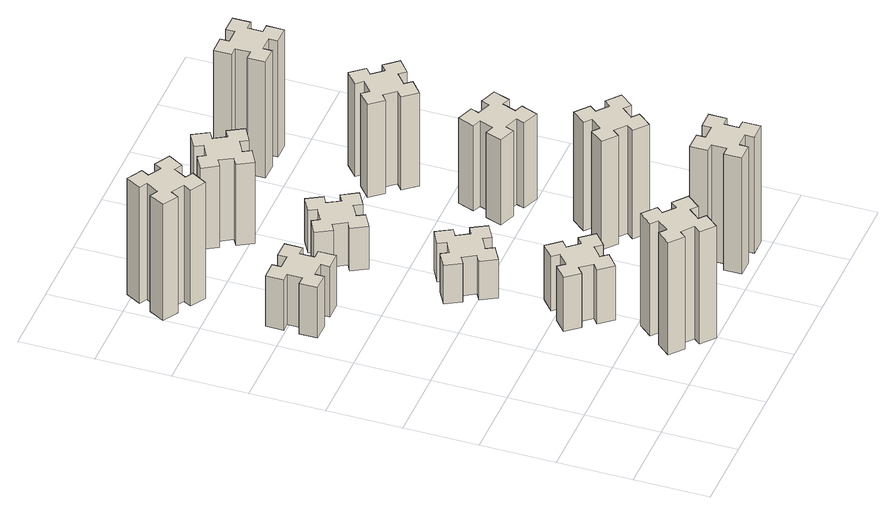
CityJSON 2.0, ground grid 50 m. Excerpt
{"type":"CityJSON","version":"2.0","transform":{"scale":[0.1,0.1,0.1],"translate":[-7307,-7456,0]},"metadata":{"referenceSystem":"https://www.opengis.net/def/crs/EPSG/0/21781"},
"CityObjects":{
"building1":{"type":"Building","attributes":{"class":"1000","function":"1000","usage":"1000","yearOfConstruction":2016,"roofType":"1000","measuredHeight":87,"storeysAboveGround":30,"storeysBelowGround":0},"geometry":[{"type":"Solid","lod":"1","boundaries":[[[[0,1,2,3,4,5,6,7,8,9,10,11,12,13,14,15,16,17,18,19]],[[17,16,20,21]],[[16,15,22,20]],[[15,14,23,22]],[[14,13,24,23]],[[13,12,25,24]],[[12,11,26,25]],[[11,10,27,26]],[[10,9,28,27]],[[9,8,29,28]],[[8,7,30,29]],[[7,6,31,30]],[[6,5,32,31]],[[5,4,33,32]],[[4,3,34,33]],[[3,2,35,34]],[[2,1,36,35]],[[1,0,37,36]],[[0,19,38,37]],[[19,18,39,38]],[[18,17,21,39]],[[24,25,26,27,28,29,30,31,32,33,34,35,36,37,38,39,21,20,22,23]]]]}]},
"building2":{"type":"Building","attributes":{"class":"1000","function":"1000","usage":"1000","yearOfConstruction":2016,"roofType":"1000","measuredHeight":39,"storeysAboveGround":30,"storeysBelowGround":0},"geometry":[{"type":"Solid","lod":"1","boundaries":[[[[40,41,42,43,44,45,46,47,48,49,50,51,52,53,54,55,56,57,58,59]],[[57,56,60,61]],[[56,55,62,60]],[[55,54,63,62]],[[54,53,64,63]],[[53,52,65,64]],[[52,51,66,65]],[[51,50,67,66]],[[50,49,68,67]],[[49,48,69,68]],[[48,47,70,69]],[[47,46,71,70]],[[46,45,72,71]],[[45,44,73,72]],[[44,43,74,73]],[[43,42,75,74]],[[42,41,76,75]],[[41,40,77,76]],[[40,59,78,77]],[[59,58,79,78]],[[58,57,61,79]],[[64,65,66,67,68,69,70,71,72,73,74,75,76,77,78,79,61,60,62,63]]]]}]},
"building3":{"type":"Building","attributes":{"class":"1000","function":"1000","usage":"1000","yearOfConstruction":2016,"roofType":"1000","measuredHeight":90,"storeysAboveGround":30,"storeysBelowGround":0},"geometry":[{"type":"Solid","lod":"1","boundaries":[[[[80,81,82,83,84,85,86,87,88,89,90,91,92,93,94,95,96,97,98,99]],[[97,96,100,101]],[[96,95,102,100]],[[95,94,103,102]],[[94,93,104,103]],[[93,92,105,104]],[[92,91,106,105]],[[91,90,107,106]],[[90,89,108,107]],[[89,88,109,108]],[[88,87,110,109]],[[87,86,111,110]],[[86,85,112,111]],[[85,84,113,112]],[[84,83,114,113]],[[83,82,115,114]],[[82,81,116,115]],[[81,80,117,116]],[[80,99,118,117]],[[99,98,119,118]],[[98,97,101,119]],[[104,105,106,107,108,109,110,111,112,113,114,115,116,117,118,119,101,100,102,103]]]]}]},
"building4":{"type":"Building","attributes":{"class":"1000","function":"1000","usage":"1000","yearOfConstruction":2016,"roofType":"1000","measuredHeight":42,"storeysAboveGround":30,"storeysBelowGround":0},"geometry":[{"type":"Solid","lod":"1","boundaries":[[[[120,121,122,123,124,125,126,127,128,129,130,131,132,133,134,135,136,137,138,139]],[[137,136,140,141]],[[136,135,142,140]],[[135,134,143,142]],[[134,133,144,143]],[[133,132,145,144]],[[132,131,146,145]],[[131,130,147,146]],[[130,129,148,147]],[[129,128,149,148]],[[128,127,150,149]],[[127,126,151,150]],[[126,125,152,151]],[[125,124,153,152]],[[124,123,154,153]],[[123,122,155,154]],[[122,121,156,155]],[[121,120,157,156]],[[120,139,158,157]],[[139,138,159,158]],[[138,137,141,159]],[[144,145,146,147,148,149,150,151,152,153,154,155,156,157,158,159,141,140,142,143]]]]}]},
"building5":{"type":"Building","attributes":{"class":"1000","function":"1000","usage":"1000","yearOfConstruction":2016,"roofType":"1000","measuredHeight":30,"storeysAboveGround":30,"storeysBelowGround":0},"geometry":[{"type":"Solid","lod":"1","boundaries":[[[[160,161,162,163,164,165,166,167,168,169,170,171,172,173,174,175,176,177,178,179]],[[177,176,180,181]],[[176,175,182,180]],[[175,174,183,182]],[[174,173,184,183]],[[173,172,185,184]],[[172,171,186,185]],[[171,170,187,186]],[[170,169,188,187]],[[169,168,189,188]],[[168,167,190,189]],[[167,166,191,190]],[[166,165,192,191]],[[165,164,193,192]],[[164,163,194,193]],[[163,162,195,194]],[[162,161,196,195]],[[161,160,197,196]],[[160,179,198,197]],[[179,178,199,198]],[[178,177,181,199]],[[184,185,186,187,188,189,190,191,192,193,194,195,196,197,198,199,181,180,182,183]]]]}]},
"building6":{"type":"Building","attributes":{"class":"1000","function":"1000","usage":"1000","yearOfConstruction":2016,"roofType":"1000","measuredHeight":33,"storeysAboveGround":30,"storeysBelowGround":0},"geometry":[{"type":"Solid","lod":"1","boundaries":[[[[200,201,202,203,204,205,206,207,208,209,210,211,212,213,214,215,216,217,218,219]],[[217,216,220,221]],[[216,215,222,220]],[[215,214,223,222]],[[214,213,224,223]],[[213,212,225,224]],[[212,211,226,225]],[[211,210,227,226]],[[210,209,228,227]],[[209,208,229,228]],[[208,207,230,229]],[[207,206,231,230]],[[206,205,232,231]],[[205,204,233,232]],[[204,203,234,233]],[[203,202,235,234]],[[202,201,236,235]],[[201,200,237,236]],[[200,219,238,237]],[[219,218,239,238]],[[218,217,221,239]],[[224,225,226,227,228,229,230,231,232,233,234,235,236,237,238,239,221,220,222,223]]]]}]},
"building7":{"type":"Building","attributes":{"class":"1000","function":"1000","usage":"1000","yearOfConstruction":2016,"roofType":"1000","measuredHeight":90,"storeysAboveGround":30,"storeysBelowGround":0},"geometry":[{"type":"Solid","lod":"1","boundaries":[[[[240,241,242,243,244,245,246,247,248,249,250,251,252,253,254,255,256,257,258,259]],[[257,256,260,261]],[[256,255,262,260]],[[255,254,263,262]],[[254,253,264,263]],[[253,252,265,264]],[[252,251,266,265]],[[251,250,267,266]],[[250,249,268,267]],[[249,248,269,268]],[[248,247,270,269]],[[247,246,271,270]],[[246,245,272,271]],[[245,244,273,272]],[[244,243,274,273]],[[243,242,275,274]],[[242,241,276,275]],[[241,240,277,276]],[[240,259,278,277]],[[259,258,279,278]],[[258,257,261,279]],[[264,265,266,267,268,269,270,271,272,273,274,275,276,277,278,279,261,260,262,263]]]]}]},
"building8":{"type":"Building","attributes":{"class":"1000","function":"1000","usage":"1000","yearOfConstruction":2016,"roofType":"1000","measuredHeight":63,"storeysAboveGround":30,"storeysBelowGround":0},"geometry":[{"type":"Solid","lod":"1","boundaries":[[[[280,281,282,283,284,285,286,287,288,289,290,291,292,293,294,295,296,297,298,299]],[[297,296,300,301]],[[296,295,302,300]],[[295,294,303,302]],[[294,293,304,303]],[[293,292,305,304]],[[292,291,306,305]],[[291,290,307,306]],[[290,289,308,307]],[[289,288,309,308]],[[288,287,310,309]],[[287,286,311,310]],[[286,285,312,311]],[[285,284,313,312]],[[284,283,314,313]],[[283,282,315,314]],[[282,281,316,315]],[[281,280,317,316]],[[280,299,318,317]],[[299,298,319,318]],[[298,297,301,319]],[[304,305,306,307,308,309,310,311,312,313,314,315,316,317,318,319,301,300,302,303]]]]}]},
"building9":{"type":"Building","attributes":{"class":"1000","function":"1000","usage":"1000","yearOfConstruction":2016,"roofType":"1000","measuredHeight":84,"storeysAboveGround":30,"storeysBelowGround":0},"geometry":[{"type":"Solid","lod":"1","boundaries":[[[[320,321,322,323,324,325,326,327,328,329,330,331,332,333,334,335,336,337,338,339]],[[337,336,340,341]],[[336,335,342,340]],[[335,334,343,342]],[[334,333,344,343]],[[333,332,345,344]],[[332,331,346,345]],[[331,330,347,346]],[[330,329,348,347]],[[329,328,349,348]],[[328,327,350,349]],[[327,326,351,350]],[[326,325,352,351]],[[325,324,353,352]],[[324,323,354,353]],[[323,322,355,354]],[[322,321,356,355]],[[321,320,357,356]],[[320,339,358,357]],[[339,338,359,358]],[[338,337,341,359]],[[344,345,346,347,348,349,350,351,352,353,354,355,356,357,358,359,341,340,342,343]]]]}]},
"building10":{"type":"Building","attributes":{"class":"1000","function":"1000","usage":"1000","yearOfConstruction":2016,"roofType":"1000","measuredHeight":66,"storeysAboveGround":30,"storeysBelowGround":0},"geometry":[{"type":"Solid","lod":"1","boundaries":[[[[360,361,362,363,364,365,366,367,368,369,370,371,372,373,374,375,376,377,378,379]],[[377,376,380,381]],[[376,375,382,380]],[[375,374,383,382]],[[374,373,384,383]],[[373,372,385,384]],[[372,371,386,385]],[[371,370,387,386]],[[370,369,388,387]],[[369,368,389,388]],[[368,367,390,389]],[[367,366,391,390]],[[366,365,392,391]],[[365,364,393,392]],[[364,363,394,393]],[[363,362,395,394]],[[362,361,396,395]],[[361,360,397,396]],[[360,379,398,397]],[[379,378,399,398]],[[378,377,381,399]],[[384,385,386,387,388,389,390,391,392,393,394,395,396,397,398,399,381,380,382,383]]]]}]},
"building11":{"type":"Building","attributes":{"class":"1000","function":"1000","usage":"1000","yearOfConstruction":2016,"roofType":"1000","measuredHeight":72,"storeysAboveGround":30,"storeysBelowGround":0},"geometry":[{"type":"Solid","lod":"1","boundaries":[[[[400,401,402,403,404,405,406,407,408,409,410,411,412,413,414,415,416,417,418,419]],[[417,416,420,421]],[[416,415,422,420]],[[415,414,423,422]],[[414,413,424,423]],[[413,412,425,424]],[[412,411,426,425]],[[411,410,427,426]],[[410,409,428,427]],[[409,408,429,428]],[[408,407,430,429]],[[407,406,431,430]],[[406,405,432,431]],[[405,404,433,432]],[[404,403,434,433]],[[403,402,435,434]],[[402,401,436,435]],[[401,400,437,436]],[[400,419,438,437]],[[419,418,439,438]],[[418,417,421,439]],[[424,425,426,427,428,429,430,431,432,433,434,435,436,437,438,439,421,420,422,423]]]]}]},
"building12":{"type":"Building","attributes":{"class":"1000","function":"1000","usage":"1000","yearOfConstruction":2016,"roofType":"1000","measuredHeight":90,"storeysAboveGround":30,"storeysBelowGround":0},"geometry":[{"type":"Solid","lod":"1","boundaries":[[[[440,441,442,443,444,445,446,447,448,449,450,451,452,453,454,455,456,457,458,459]],[[457,456,460,461]],[[456,455,462,460]],[[455,454,463,462]],[[454,453,464,463]],[[453,452,465,464]],[[452,451,466,465]],[[451,450,467,466]],[[450,449,468,467]],[[449,448,469,468]],[[448,447,470,469]],[[447,446,471,470]],[[446,445,472,471]],[[445,444,473,472]],[[444,443,474,473]],[[443,442,475,474]],[[442,441,476,475]],[[441,440,477,476]],[[440,459,478,477]],[[459,458,479,478]],[[458,457,461,479]],[[464,465,466,467,468,469,470,471,472,473,474,475,476,477,478,479,461,460,462,463]]]]}]}
},
"vertices":[
[866,193,0],[943,129,0],[904,83,0],[996,6,0],[1073,98,0],[1027,136,0],[1092,213,0],[1138,174,0],[1215,266,0],[1123,343,0],[1084,297,0],[1008,362,0],[1046,408,0],[954,485,0],[877,393,0],[923,354,0],[859,278,0],[813,316,0],[736,224,0],[828,147,0],[859,278,870],[813,316,870],[923,354,870],[877,393,870],[954,485,870],[1046,408,870],[1008,362,870],[1084,297,870],[1123,343,870],[1215,266,870],[1138,174,870],[1092,213,870],[1027,136,870],[1073,98,870],[996,6,870],[904,83,870],[943,129,870],[866,193,870],[828,147,870],[736,224,870],
[445,2415,0],[445,2515,0],[505,2515,0],[505,2635,0],[385,2635,0],[385,2575,0],[285,2575,0],[285,2635,0],[165,2635,0],[165,2515,0],[225,2515,0],[225,2415,0],[165,2415,0],[165,2295,0],[285,2295,0],[285,2355,0],[385,2355,0],[385,2295,0],[505,2295,0],[505,2415,0],[385,2355,390],[385,2295,390],[285,2355,390],[285,2295,390],[165,2295,390],[165,2415,390],[225,2415,390],[225,2515,390],[165,2515,390],[165,2635,390],[285,2635,390],[285,2575,390],[385,2575,390],[385,2635,390],[505,2635,390],[505,2515,390],[445,2515,390],[445,2415,390],[505,2415,390],[505,2295,390],
[334,3376,0],[247,3426,0],[277,3478,0],[173,3538,0],[113,3434,0],[165,3404,0],[115,3317,0],[63,3347,0],[3,3243,0],[107,3183,0],[137,3235,0],[224,3185,0],[194,3133,0],[298,3073,0],[358,3177,0],[306,3207,0],[356,3294,0],[408,3264,0],[468,3368,0],[364,3428,0],[356,3294,900],[408,3264,900],[306,3207,900],[358,3177,900],[298,3073,900],[194,3133,900],[224,3185,900],[137,3235,900],[107,3183,900],[3,3243,900],[63,3347,900],[115,3317,900],[165,3404,900],[113,3434,900],[173,3538,900],[277,3478,900],[247,3426,900],[334,3376,900],[364,3428,900],[468,3368,900],
[943,1002,0],[866,937,0],[828,983,0],[736,906,0],[813,814,0],[859,853,0],[923,776,0],[877,738,0],[954,646,0],[1046,723,0],[1008,769,0],[1084,833,0],[1123,787,0],[1215,864,0],[1138,956,0],[1092,918,0],[1027,994,0],[1073,1033,0],[996,1125,0],[904,1048,0],[1027,994,420],[1073,1033,420],[1092,918,420],[1138,956,420],[1215,864,420],[1123,787,420],[1084,833,420],[1008,769,420],[1046,723,420],[954,646,420],[877,738,420],[923,776,420],[859,853,420],[813,814,420],[736,906,420],[828,983,420],[866,937,420],[943,1002,420],[904,1048,420],[996,1125,420],
[855,1614,0],[905,1527,0],[853,1497,0],[913,1393,0],[1017,1453,0],[987,1505,0],[1074,1555,0],[1104,1503,0],[1208,1563,0],[1148,1667,0],[1096,1637,0],[1046,1724,0],[1098,1754,0],[1038,1858,0],[934,1798,0],[964,1746,0],[877,1696,0],[847,1748,0],[743,1688,0],[803,1584,0],[877,1696,300],[847,1748,300],[964,1746,300],[934,1798,300],[1038,1858,300],[1098,1754,300],[1046,1724,300],[1096,1637,300],[1148,1667,300],[1208,1563,300],[1104,1503,300],[1074,1555,300],[987,1505,300],[1017,1453,300],[913,1393,300],[853,1497,300],[905,1527,300],[855,1614,300],[803,1584,300],[743,1688,300],
[855,2454,0],[905,2367,0],[853,2337,0],[913,2233,0],[1017,2293,0],[987,2345,0],[1074,2395,0],[1104,2343,0],[1208,2403,0],[1148,2507,0],[1096,2477,0],[1046,2564,0],[1098,2594,0],[1038,2698,0],[934,2638,0],[964,2586,0],[877,2536,0],[847,2588,0],[743,2528,0],[803,2424,0],[877,2536,330],[847,2588,330],[964,2586,330],[934,2638,330],[1038,2698,330],[1098,2594,330],[1046,2564,330],[1096,2477,330],[1148,2507,330],[1208,2403,330],[1104,2343,330],[1074,2395,330],[987,2345,330],[1017,2293,330],[913,2233,330],[853,2337,330],[905,2367,330],[855,2454,330],[803,2424,330],[743,2528,330],
[1865,355,0],[1765,355,0],[1765,415,0],[1645,415,0],[1645,295,0],[1705,295,0],[1705,195,0],[1645,195,0],[1645,75,0],[1765,75,0],[1765,135,0],[1865,135,0],[1865,75,0],[1985,75,0],[1985,195,0],[1925,195,0],[1925,295,0],[1985,295,0],[1985,415,0],[1865,415,0],[1925,295,900],[1985,295,900],[1925,195,900],[1985,195,900],[1985,75,900],[1865,75,900],[1865,135,900],[1765,135,900],[1765,75,900],[1645,75,900],[1645,195,900],[1705,195,900],[1705,295,900],[1645,295,900],[1645,415,900],[1765,415,900],[1765,355,900],[1865,355,900],[1865,415,900],[1985,415,900],
[1096,3217,0],[1046,3304,0],[1098,3334,0],[1038,3438,0],[934,3378,0],[964,3326,0],[877,3276,0],[847,3328,0],[743,3268,0],[803,3164,0],[855,3194,0],[905,3107,0],[853,3077,0],[913,2973,0],[1017,3033,0],[987,3085,0],[1074,3135,0],[1104,3083,0],[1208,3143,0],[1148,3247,0],[1074,3135,630],[1104,3083,630],[987,3085,630],[1017,3033,630],[913,2973,630],[853,3077,630],[905,3107,630],[855,3194,630],[803,3164,630],[743,3268,630],[847,3328,630],[877,3276,630],[964,3326,630],[934,3378,630],[1038,3438,630],[1098,3334,630],[1046,3304,630],[1096,3217,630],[1148,3247,630],[1208,3143,630],
[1867,876,0],[1932,953,0],[1978,914,0],[2055,1006,0],[1963,1083,0],[1924,1037,0],[1848,1102,0],[1886,1148,0],[1794,1225,0],[1717,1133,0],[1763,1094,0],[1699,1018,0],[1653,1056,0],[1576,964,0],[1668,887,0],[1706,933,0],[1783,869,0],[1744,823,0],[1836,746,0],[1913,838,0],[1783,869,840],[1744,823,840],[1706,933,840],[1668,887,840],[1576,964,840],[1653,1056,840],[1699,1018,840],[1763,1094,840],[1717,1133,840],[1794,1225,840],[1886,1148,840],[1848,1102,840],[1924,1037,840],[1963,1083,840],[2055,1006,840],[1978,914,840],[1932,953,840],[1867,876,840],[1913,838,840],[1836,746,840],
[1900,1812,0],[1806,1846,0],[1827,1902,0],[1714,1943,0],[1673,1830,0],[1729,1810,0],[1695,1716,0],[1639,1737,0],[1597,1624,0],[1710,1583,0],[1731,1639,0],[1825,1605,0],[1804,1549,0],[1917,1507,0],[1958,1620,0],[1902,1641,0],[1936,1735,0],[1992,1714,0],[2033,1827,0],[1920,1868,0],[1936,1735,660],[1992,1714,660],[1902,1641,660],[1958,1620,660],[1917,1507,660],[1804,1549,660],[1825,1605,660],[1731,1639,660],[1710,1583,660],[1597,1624,660],[1639,1737,660],[1695,1716,660],[1729,1810,660],[1673,1830,660],[1714,1943,660],[1827,1902,660],[1806,1846,660],[1900,1812,660],[1920,1868,660],[2033,1827,660],
[1699,2433,0],[1763,2356,0],[1717,2318,0],[1794,2226,0],[1886,2303,0],[1848,2349,0],[1924,2413,0],[1963,2367,0],[2055,2444,0],[1978,2536,0],[1932,2498,0],[1867,2574,0],[1913,2613,0],[1836,2705,0],[1744,2628,0],[1783,2582,0],[1706,2517,0],[1668,2563,0],[1576,2486,0],[1653,2394,0],[1706,2517,720],[1668,2563,720],[1783,2582,720],[1744,2628,720],[1836,2705,720],[1913,2613,720],[1867,2574,720],[1932,2498,720],[1978,2536,720],[2055,2444,720],[1963,2367,720],[1924,2413,720],[1848,2349,720],[1886,2303,720],[1794,2226,720],[1717,2318,720],[1763,2356,720],[1699,2433,720],[1653,2394,720],[1576,2486,720],
[1665,3195,0],[1765,3195,0],[1765,3135,0],[1885,3135,0],[1885,3255,0],[1825,3255,0],[1825,3355,0],[1885,3355,0],[1885,3475,0],[1765,3475,0],[1765,3415,0],[1665,3415,0],[1665,3475,0],[1545,3475,0],[1545,3355,0],[1605,3355,0],[1605,3255,0],[1545,3255,0],[1545,3135,0],[1665,3135,0],[1605,3255,900],[1545,3255,900],[1605,3355,900],[1545,3355,900],[1545,3475,900],[1665,3475,900],[1665,3415,900],[1765,3415,900],[1765,3475,900],[1885,3475,900],[1885,3355,900],[1825,3355,900],[1825,3255,900],[1885,3255,900],[1885,3135,900],[1765,3135,900],[1765,3195,900],[1665,3195,900],[1665,3135,900],[1545,3135,900]
]}
